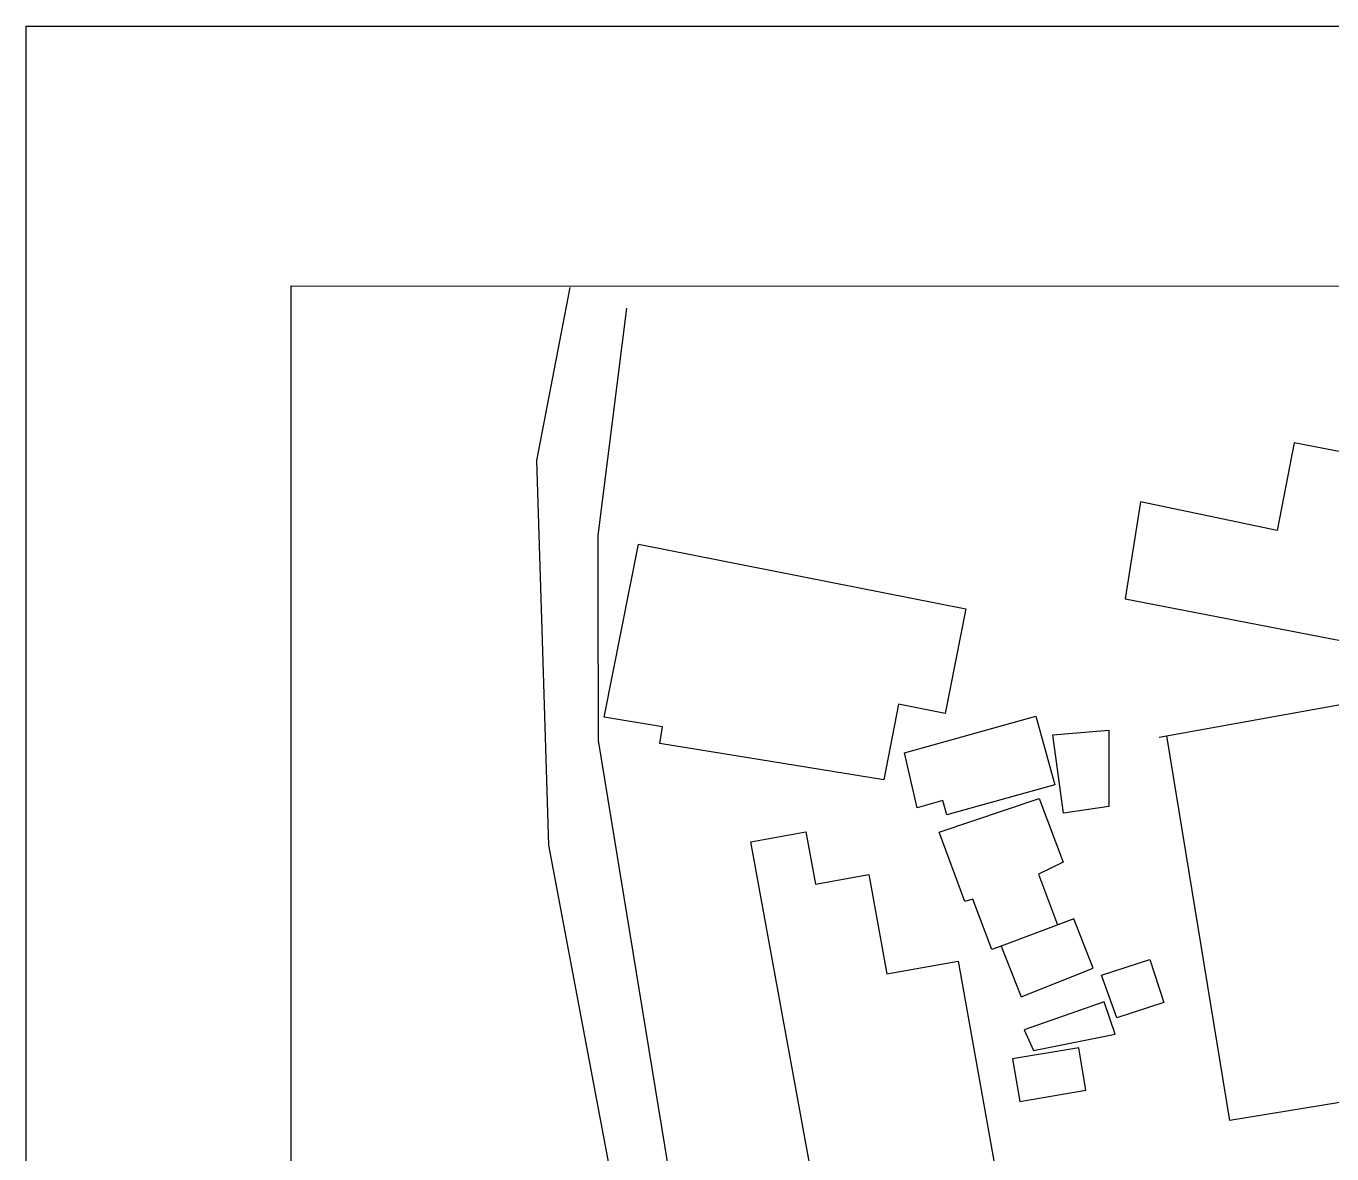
# Model space of a CAD drawing. Header units: millimetres. Extents: x -75360 to 914439, y -5036 to 71141.
# Drawn here: x 514647 to 521826, y 22796 to 28992 of the extents above; entities that cross this region are included whole.
import ezdxf

# ---------------------------------------------------------------- set-up
doc = ezdxf.new("R2010")
doc.units = ezdxf.units.MM

msp = doc.modelspace()

# ---------------------------------------------------------------- linework, layer by layer
for p, q in [((516104.5, 27564.7), (541369.1, 27556.8)), ((516104.5, 901.7), (516104.5, 27564.7)), ((519475.8, 25000), (520197.8, 25201.6)), ((520197.8, 25201.6), (520303.1, 24824.6)), ((519545.3, 24697.7), (519475.8, 25000)), ((520303.1, 24824.6), (519709.1, 24658.7)), ((519687.2, 24737.4), (519545.3, 24697.7)), ((519709.1, 24658.7), (519687.2, 24737.4))]:
    msp.add_line(p, q)
msp.add_lwpolyline([(514647.4, 28992.4), (551688.3, 28992.4), (551688.3, -4439.6), (514647.4, -4439.6)], close=True)
for points in [[(518185.9, 20964.9), (517521.5, 24493), (517488.1, 25558.7), (517455.4, 26605.1), (517638.1, 27556.8)], [(517794.6, 25067.8), (517792.6, 25906.3), (517791.9, 26194.1), (517949.7, 27443.6)], [(520773.1, 26378.9), (520688.6, 25845.3), (522999.7, 25398.7), (523192.8, 26398.1), (521618.3, 26702.3), (521525.5, 26221.9), (520773.1, 26378.9)], [(518013.4, 26146.5), (519813.2, 25790.7), (519699.5, 25215.8), (519444.2, 25266.3), (519361.9, 24850.4), (518131.3, 25050.2), (518146.3, 25142.6), (517825.3, 25194.8), (518013.4, 26146.5)], [(520876.5, 25085.3), (521954.7, 25279.9), (521984.6, 25114.2), (522351.2, 25120.1), (522664.2, 23208.9), (521264.7, 22979.7), (520918.6, 25092.9)], [(524341, 20151.5), (522130.8, 18917.1), (520816.5, 18249.4), (519495.6, 17641.3), (519029.4, 17531.4), (517794.6, 25067.8)], [(520291.4, 25098.6), (520600.3, 25124), (520600.3, 24704.9), (520350.9, 24668.1), (520291.4, 25098.6)], [(520007.7, 23937.5), (519957.3, 23918.4), (519852.1, 24196.4), (519808, 24182.5), (519666.1, 24564.5), (520216.2, 24748.3), (520349.4, 24398.3), (520212.7, 24333.1)], [(519771.4, 23855.5), (520385.3, 20421.1), (519410.8, 20246.9), (518631.8, 24510.7), (518934.3, 24565.9), (518986.9, 24278.3), (519279.9, 24331.8), (519379.7, 23785.5), (519771.4, 23855.5)], [(520212.7, 24333.1), (520318, 24054.9)], [(520007.7, 23937.5), (520118.1, 23659.2), (520514.2, 23816.3), (520406.3, 24088.4), (520007.7, 23937.5)], [(520560.2, 23778), (520824.3, 23864.1), (520901.3, 23627.8), (520643, 23543.6), (520560.2, 23778)], [(520135, 23478.1), (520185, 23364.3), (520635.3, 23453.1), (520574.1, 23630.9), (520135, 23478.1)], [(520070.4, 23317.9), (520110, 23083.8), (520473.5, 23145.3), (520434, 23379.3), (520070.4, 23317.9)]]:
    msp.add_lwpolyline(points)

doc.saveas('drawing.dxf')
